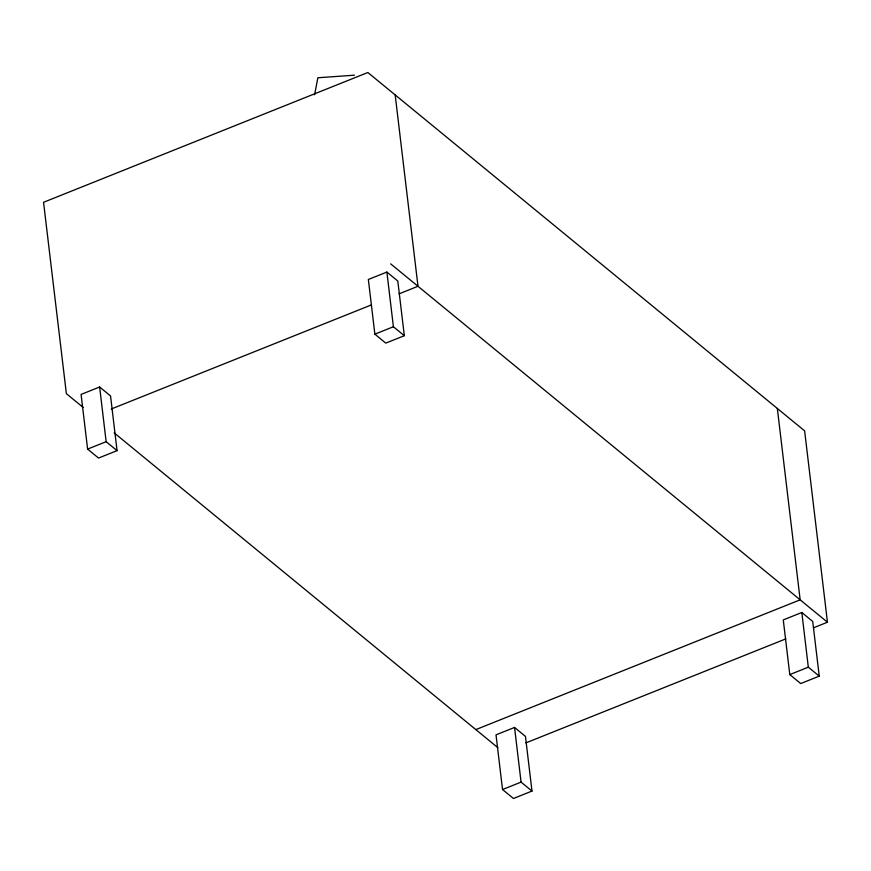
<?xml version="1.0" encoding="UTF-8"?>
<svg xmlns="http://www.w3.org/2000/svg" width="871" height="871" viewBox="0 0 871 871"><rect width="100%" height="100%" fill="white"/><g stroke="black" fill="none" stroke-linecap="round" stroke-linejoin="round"><path stroke-width="1.31" d="M314.583 94.776L317.871 77.759L354.41 75.189M99.632 387.007L81.09 394.421L87.612 449.098L98.532 458.059L117.062 450.645L110.552 395.967L99.632 387.007L106.142 441.684L117.062 450.645M386.887 272.068L368.346 279.482L374.868 334.159L385.788 343.12L404.318 335.705L397.807 281.028L386.887 272.068L393.398 326.745L404.318 335.705M111.336 408.978L371.296 304.959M399.06 293.854L417.993 286.276L395.173 94.917M87.612 449.098L106.142 441.684M374.868 334.159L393.398 326.745M475.827 729.604L800.155 599.825L777.335 408.466M514.554 727.437L496.013 734.852L502.534 789.529L513.455 798.489L531.985 791.064L525.463 736.398L514.554 727.437L521.065 782.114L531.985 791.064M801.81 612.498L783.269 619.912L789.79 674.59L800.71 683.55L819.241 676.136L812.719 621.458L801.81 612.498L808.321 667.175L819.241 676.136M525.844 742.909L785.805 638.889M813.568 627.784L827.45 622.221L804.63 430.862L367.867 72.511L43.55 202.29L66.37 393.648L83.17 407.432M502.534 789.529L521.065 782.114M789.79 674.59L808.321 667.175M390.687 263.88L827.45 622.221M114.145 432.843L497.874 747.688"/></g></svg>
